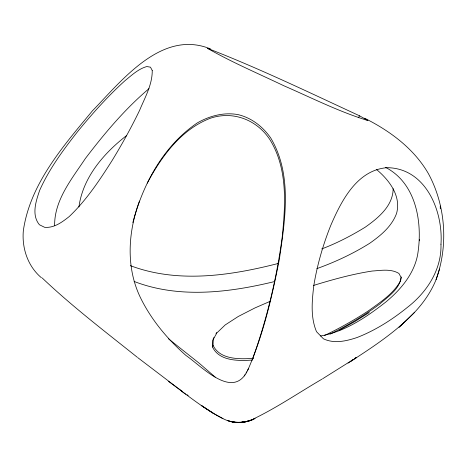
<?xml version="1.0" encoding="UTF-8"?>
<svg xmlns="http://www.w3.org/2000/svg" width="467" height="467" viewBox="0 0 467 467"><rect width="100%" height="100%" fill="white"/><g stroke="black" fill="none" stroke-linecap="round" stroke-linejoin="round"><path stroke-width="0.7" d="M252.413 360.063C238.835 360.938 219.332 361.4 212.514 347.016L212.707 340.42L216.811 332.989L225.211 324.933L238.281 316.474L254.982 307.916L270.259 301.285M212.514 347.016L213.063 345.335L213.261 338.738L213.944 337.495M419.506 240.803L419.564 239.349M393.167 188.68C392.992 205.97 378.217 217.99 365.282 227.149C351.429 235.672 336.923 243.19 321.699 248.94M78.935 206.98C82.811 177.524 103.668 153.374 126.388 135.716M400.704 280.218L401.334 276.966M132.856 222.572C143.019 183.858 163.549 145.786 197.319 122.903C209.671 115.834 223.944 112.045 238.135 114.637C251.66 117.865 262.863 126.685 270.708 137.975C292.494 174.524 285.15 219.344 279.365 259.267C271.94 297.14 263.201 335.213 247.563 370.64M139.481 201.049C127.87 232.595 125.67 268.362 141.139 299.043C152.044 320.73 167.875 339.538 186.035 355.521C202.199 366.642 234.165 401.719 248.304 368.866M350.308 361.639C372.508 347.273 394.837 332.615 413.371 313.579C422.874 303.708 430.901 292.365 436.09 279.634L436.277 279.05C448.472 245.082 445.617 205.346 428.397 173.625C414.001 148.652 389.974 130.888 364.552 118.198M436.09 279.634L439.552 269.039M252.326 359.777C266.616 320.099 276.627 278.863 282.208 237.061C285.5 204.517 287.923 168.762 269.967 139.744C257.019 119.885 233.22 110.586 210.489 118.204C181.085 129.377 161.576 156.363 147.245 183.157M358.533 117.742L359.462 115.775C309.207 92.489 259.062 68.316 207.459 48.317C232.006 62.385 258.204 73.494 283.72 85.7C311.536 97.772 338.954 111.736 367.949 120.556L359.462 115.775M215.993 333.782L216.676 332.539M244.247 375.941L244.982 374.762M246.091 372.993L246.827 371.82M400.575 280.871C393.237 293.959 380.185 302.359 368.294 310.905C354.202 320.111 339.486 328.336 324.302 335.598M403.721 322.744L399.063 327.215L414.702 312.225M148.996 88.66C124.905 109.068 104.456 133.451 85.373 158.511C71.936 178.756 54.265 200.104 54.633 225.625M355.025 358.201L356.204 357.372M349.707 361.762L322.685 378.725M350.892 360.991L353.256 359.45M348.096 363.087L356.356 357.704M369.21 312.54L354.879 321.553L339.036 330.461M322.067 379.105C299.236 392.385 277.293 407.446 253.482 418.928M330.076 334.127C347.466 325.581 364.172 315.604 379.735 304.052C388.024 296.586 399.554 289.365 401.036 277.351L398.906 273.423C390.832 268.548 381.002 270.475 372.117 271.047C353.14 273.971 334.6 279.032 316.252 284.596L313.515 285.506M253.242 419.319C245.012 422.629 235.765 423.481 227.306 420.487C236.36 423.452 246.582 422.927 255.075 418.45C247.814 422.016 239.501 423.516 231.533 421.748C238.853 423.697 246.331 421.952 253.242 419.319C243.716 423.966 232.28 423.441 222.934 418.619C203.338 408.584 186.345 394.3 168.581 381.475M316.854 268.63C335.306 262.01 353.134 253.663 369.759 243.249C380.768 235.496 391.731 226.472 396.559 213.46C401.445 195.965 389.069 179.871 376.32 169.34M278.484 263.406C230.517 275.711 177.851 283.597 130.293 265.624M274.672 281.537C229.011 292.657 179.013 298.781 134.117 281.455M253.68 358.335C239.915 359.24 220.033 359.952 213.063 345.335M320.467 335.983C345.014 331.751 366.414 317.169 385.724 302.096C400.505 289.873 413.896 274.24 417.603 254.889C422.892 223.424 416.587 183.49 385.602 167.402M237.808 422.401L236.448 422.472L237.849 422.401M241.357 422.221L244.871 422.045L242.583 422.15M210.594 48.971C161.792 28.843 121.729 80.727 92.425 110.837C63.261 146.101 30.098 183.712 23.35 230.616C21.745 248.117 27.81 266.313 41.452 277.783M222.934 418.619L213.629 413.523L201.254 405.414L213.629 413.523M177.729 388.036L182.375 391.369M187.016 394.697L188.178 395.531M185.592 394.154L181.54 391.171M177.151 387.604L137.818 357.681M168.546 338.861L199.164 363.186L215.229 377.132M137.251 357.243C105.034 331.517 72.151 306.416 42.223 278.005M440.247 206.04L440.299 208.772M152.242 70.482C152.382 84.72 144.881 97.597 139.575 110.393C131.32 127.526 122.08 144.169 112.185 160.409C99.553 180.32 86.377 200.22 69.209 216.565C62.152 222.129 54.154 228.165 44.645 227.318L39.409 224.75C31.242 214.838 36.023 200.973 39.724 190.209C49.292 168.826 63.284 149.849 77.691 131.519C92.343 113.574 107.83 96.237 125.01 80.663C131.735 75.24 138.29 68.941 146.807 66.536L150.467 67.178L152.242 70.482M440.971 244.218C441.735 269.547 426.92 292.231 407.475 307.309C392.192 319.667 375.427 330.356 357.062 337.518C346.275 341.114 334.226 343.957 323.438 338.814L316.521 331.693C310.351 317.07 312.02 300.923 313.806 285.582C317.186 264.987 323.001 244.883 330.724 225.508C341.319 200.95 356.852 170.186 386.956 167.682C425.659 167.962 443.253 210.874 440.971 244.218"/></g></svg>
